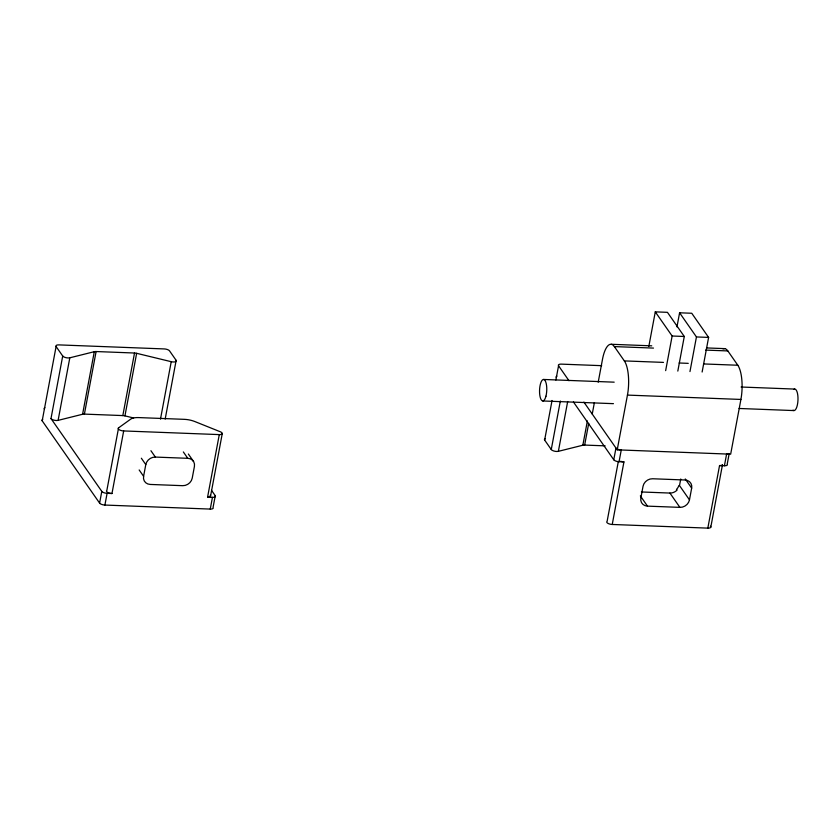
<?xml version="1.0" encoding="UTF-8"?>
<svg xmlns="http://www.w3.org/2000/svg" width="840" height="840" viewBox="0 0 840 840"><rect width="100%" height="100%" fill="white"/><g stroke="black" fill="none" stroke-linecap="round" stroke-linejoin="round"><path stroke-width="1.26" d="M211.523 490.361L215.261 495.716L213.055 507.444A4.305 1.638 10.6 0 1 210.252 509.082L104.906 505.05A4.305 1.638 10.6 0 1 99.603 503.108L42.189 420.819L56.091 346.531A4.305 1.638 10.6 0 1 58.895 344.894L164.252 348.925A4.305 1.638 10.6 0 1 169.543 350.879L176.159 360.36L165.175 419.087M210.536 496.262L222.243 433.692A4.305 1.638 10.6 0 1 219.282 434.606L123.68 430.941L111.972 493.511L107.1 493.322A4.305 1.638 10.6 0 1 101.798 491.379L50.998 418.572L62.706 356.013L56.091 346.531M50.998 418.572A4.305 1.638 10.6 0 0 58.107 420.368L69.814 357.808L94.29 351.697A4.305 1.638 10.6 0 1 96.107 351.54L134.526 353.02A4.305 1.638 10.6 0 1 136.647 353.315L171.234 361.694A4.305 1.638 10.6 0 0 176.159 360.36M58.107 420.368L82.583 414.257L94.29 351.697M82.583 414.257A4.305 1.638 10.6 0 1 84.399 414.11L96.107 351.54M99.603 503.108L101.798 491.379M222.243 433.692A4.305 1.638 10.6 0 0 220.259 431.75L194.775 421.522A12.905 4.914 10.6 0 0 184.349 419.339L138.653 417.585A12.905 4.914 10.6 0 0 130.778 419.076L118.566 427.865L106.859 490.423A4.305 1.638 10.6 0 0 107.552 492.314A4.305 1.638 10.6 0 0 111.972 493.511M104.906 505.05L107.1 493.322M84.399 414.11L122.819 415.58L134.526 353.02M133.591 417.974L124.939 415.874L136.647 353.315M143.598 476.312L145.792 464.583A8.61 7.413 -34.9 0 1 155.358 457.076L187.782 458.315A8.61 7.413 -34.9 0 1 194.418 466.442L192.224 478.17A8.61 7.413 -34.9 0 1 182.658 485.678L150.234 484.439A8.61 7.413 -34.9 0 1 143.598 476.312L139.156 469.949M160.482 419.139L171.234 361.694M215.261 495.716A4.305 1.638 10.6 0 1 212.457 497.354L207.575 497.165L219.282 434.606M210.252 509.082L212.457 497.354M605.147 445.851L584.65 445.074A4.305 1.638 10.6 0 0 582.845 445.221L558.369 451.332A4.305 1.638 10.6 0 1 551.26 449.536L544.635 440.055L552.048 400.481M555.87 380.048L558.548 365.768A4.305 1.638 10.6 0 1 561.351 364.13L601.671 365.673M551.26 449.536L560.332 401.016M558.369 451.332L567.683 401.541M582.845 445.221L587.38 420.956M584.65 445.074L588.714 423.36M592.242 414.057L594.384 402.602M598.196 382.231L602.49 359.32A25.82 8.631 -87.8 0 1 614.365 346.594L653.489 348.086M619.059 461.717A4.305 1.638 10.6 0 1 613.767 459.774L615.962 448.046A4.305 1.638 10.6 0 0 621.264 449.988L619.059 461.717L623.942 461.906L612.234 524.465A4.305 1.638 10.6 0 1 607.813 523.278A4.305 1.638 10.6 0 1 607.11 521.388L618.345 461.381M723.009 348.883A25.82 8.631 -87.8 0 1 727.828 350.931L737.814 365.243A25.82 8.631 -87.8 0 1 740.912 399.441L730.663 454.178L617.211 449.841L627.449 395.094A25.82 8.631 -87.8 0 0 624.351 360.906L614.365 346.594M648.805 346.479L655.284 311.861L667.443 312.333L684.285 336.483L677.817 371.091M665.658 370.629L672.137 336.01L655.284 311.861M676.956 326.897L679.591 312.795L691.75 313.257L708.603 337.407L702.125 372.026M689.966 371.564L696.444 336.945L679.591 312.795M680.747 478.989L679.508 485.583L689.472 499.863A8.61 7.413 -34.9 0 1 679.896 507.37L647.482 506.132A8.61 7.413 -34.9 0 1 640.847 497.994L643.041 486.266A8.61 7.413 -34.9 0 1 652.606 478.758L685.02 479.997A8.61 7.413 -34.9 0 1 691.667 488.124L689.472 499.863M612.234 524.465L707.826 528.129L719.544 465.57A4.305 1.638 10.6 0 0 722.295 464.961M710.787 527.216L722.495 464.656M719.544 465.57L724.416 465.759L726.611 454.02A4.305 1.638 10.6 0 0 729.11 453.611M729.194 453.558L727.22 464.121A4.305 1.638 10.6 0 1 724.416 465.759M672.137 336.01L684.285 336.483M696.444 336.945L708.603 337.407M611.3 344.284L651.735 345.839M706.503 347.928L724.763 348.631M705.653 350.091L727.828 350.931M624.351 360.906L663.474 362.397M679.13 362.995L688.254 363.353M703.899 363.951L737.814 365.243M543.522 379.459L614.187 382.169M741.101 387.019L794.755 389.078M627.449 395.094L740.912 399.441M542.787 400.964L613.452 403.662M739.064 408.471L794.021 410.582M641.393 491.967L669.911 493.059A8.61 7.413 -34.9 0 0 677.177 489.972M685.262 478.957L691.667 488.124M669.911 493.059L679.896 507.37M558.548 365.768L568.985 380.719M583.895 402.098L617.211 449.841M640.353 495.905L647.482 506.132M573.426 401.961L613.767 459.774M188.349 454.02L193.526 461.444M183.341 451.952L187.782 458.315M150.927 450.713L155.358 457.076M141.351 458.22L145.792 464.583M793.978 389.319A10.752 3.602 -87.8 0 1 797.969 400.218A10.752 3.602 -87.8 0 1 793.023 410.141M623.942 461.906A4.305 1.638 10.6 0 1 620.687 461.265M556.343 377.496A4.305 1.638 10.6 0 1 556.878 376.163M678.867 485.562A8.568 6.437 -38.9 0 1 676.473 489.405M710.315 526.144A4.305 1.638 10.6 0 1 707.826 528.129M544.635 440.055A4.305 1.638 10.6 0 1 545.433 438.627M42.189 420.819A4.305 1.638 10.6 0 1 42.714 419.496M210.158 495.264A4.305 1.638 10.6 0 1 207.575 497.165M44.384 409.091A4.305 1.638 10.6 0 1 44.909 407.757M123.68 430.941A4.305 1.638 10.6 0 1 119.259 429.755A4.305 1.638 10.6 0 1 118.566 427.865M69.814 357.808A4.305 1.638 10.6 0 1 62.706 356.013M122.819 415.58A4.305 1.638 10.6 0 1 124.939 415.874M545.937 396.239A10.752 3.602 -87.8 0 0 543.784 379.491A10.752 3.602 -87.8 0 0 539.763 394.905A10.752 3.602 -87.8 0 0 545.937 396.239"/></g></svg>
